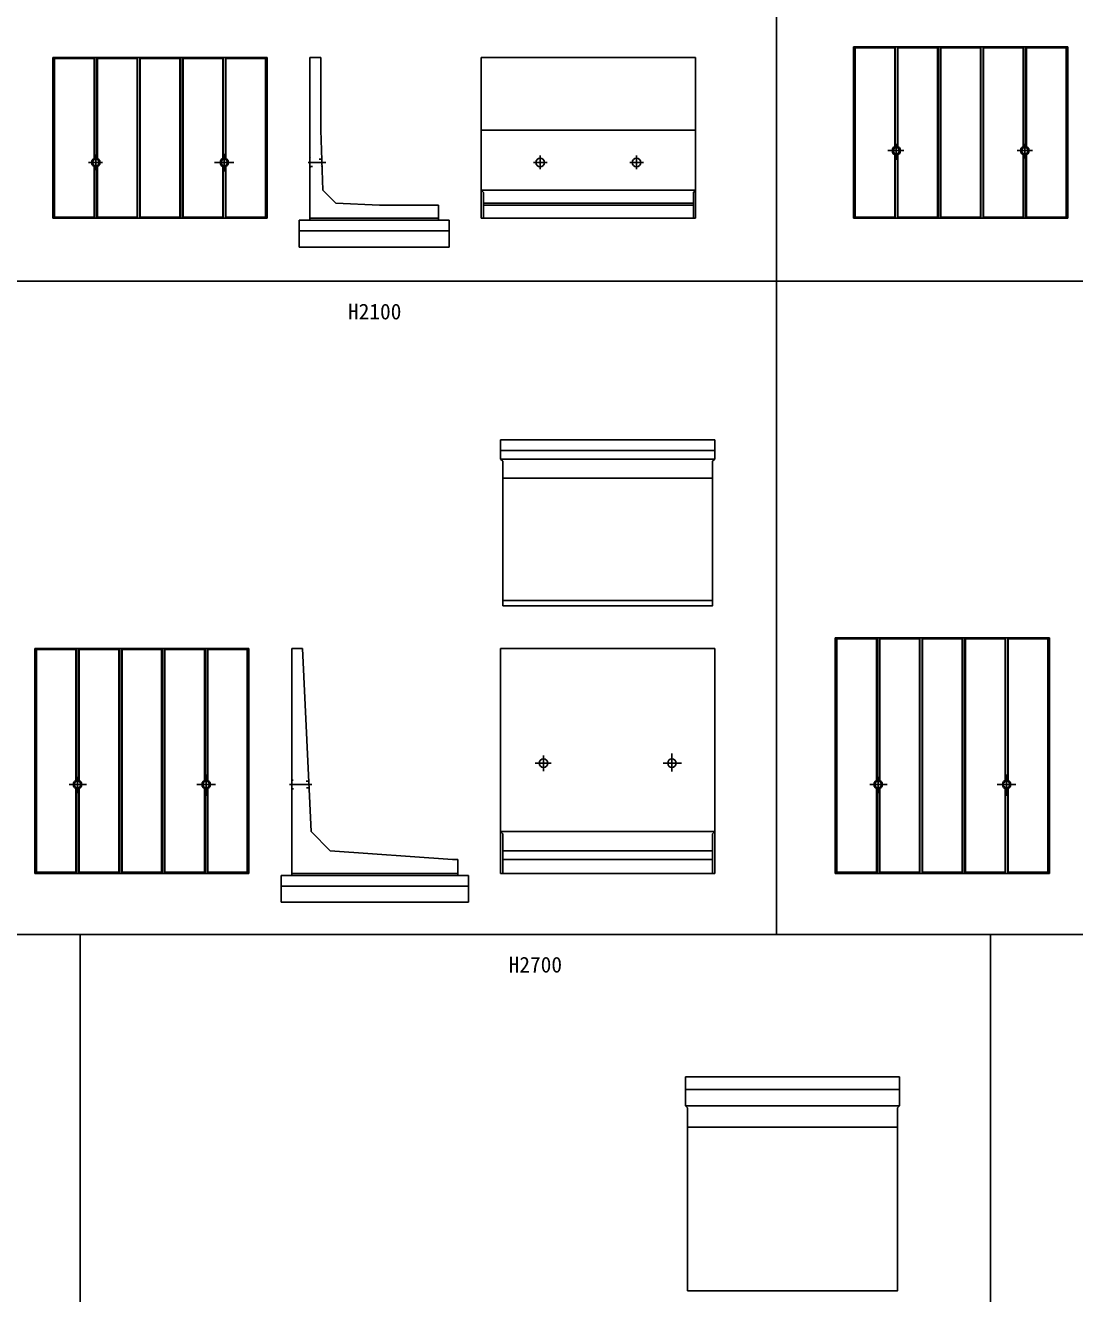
# Model space of a CAD drawing. Units: millimetres, scale not verified. Extents: x -67200 to 67200, y -23760 to 23760.
# Drawn here: x -40735 to -30938, y 1159 to 13004 of the extents above; entities that cross this region are included whole.
import ezdxf
from ezdxf.enums import TextEntityAlignment as Align

# ---------------------------------------------------------------- set-up
doc = ezdxf.new("R2010")
doc.units = ezdxf.units.MM
doc.header["$LTSCALE"] = 80
doc.linetypes.add('CHAIN1', pattern=[8, 5, -1, 1, -1])
doc.linetypes.add('DOTTED', pattern=[1.75, 0.25, -1.5])
for name, color, linetype, lineweight in [('0-0_CENTER', 7, 'CHAIN1', 25), ('0-4_HYO', 3, 'Continuous', 25), ('0-6_OUTLINE', 1, 'Continuous', 25), ('0-7_OUTLINE2', 4, 'DOTTED', 25), ('0-8_TXT', 7, 'Continuous', 25)]:
    doc.layers.add(name, color=color, linetype=linetype, lineweight=lineweight)
doc.styles.add('ＭＳ ゴシック', font='')
doc.styles.get('ＭＳ ゴシック').set_extended_font_data('MS Gothic')

msp = doc.modelspace()

# ---------------------------------------------------------------- linework, layer by layer
at = {"layer": '0-0_CENTER'}
for p, q in [((-32602.6, 11898.05), (-32602.6, 11748.44)), ((-31402.6, 11896.12), (-31402.6, 11759.7)), ((-40077.6, 11797.11), (-40077.6, 11651.74)), ((-38877.6, 11803.37), (-38877.6, 11640.17)), ((-35927.6, 11788.41), (-35927.6, 11661.75)), ((-35027.6, 11788.41), (-35027.6, 11661.75)), ((-32682.96, 11833.59), (-32532.13, 11833.59)), ((-31472.79, 11833.59), (-31330.95, 11833.59)), ((-40145.21, 11723.59), (-40014.8, 11723.59)), ((-38967.77, 11723.59), (-38788.56, 11723.59)), ((-38095.27, 11723.59), (-37930.76, 11723.59)), ((-35989.95, 11723.59), (-35863.98, 11723.59)), ((-35089.95, 11723.59), (-34963.98, 11723.59)), ((-35897.6, 6039.05), (-35897.6, 6183.86)), ((-34697.6, 6034.78), (-34697.6, 6202.71)), ((-35825.94, 6113.59), (-35975.37, 6113.59)), ((-34607.09, 6113.59), (-34779.09, 6113.59)), ((-40247.6, 5986.25), (-40247.6, 5832.1)), ((-39047.6, 6006.23), (-39047.6, 5808.09)), ((-32772.6, 5986.25), (-32772.6, 5832.1)), ((-31572.6, 6006.23), (-31572.6, 5808.09)), ((-40325.79, 5913.59), (-40162.96, 5913.59)), ((-39134.88, 5913.59), (-38960.28, 5913.59)), ((-38269.65, 5913.59), (-38060.13, 5913.59)), ((-32850.79, 5913.59), (-32687.96, 5913.59)), ((-31659.88, 5913.59), (-31485.28, 5913.59))]:
    msp.add_line(p, q, dxfattribs=at)
at = {"layer": '0-4_HYO'}
for points in [[(-41222.6, 10613.59), (-33722.6, 10613.59), (-33722.6, 15813.59), (-41222.6, 15813.59)], [(-33722.6, 10613.59), (-26222.6, 10613.59), (-26222.6, 15813.59), (-33722.6, 15813.59)], [(-41222.6, 4513.59), (-33722.6, 4513.59), (-33722.6, 10613.59), (-41222.6, 10613.59)], [(-33722.6, 4513.59), (-26222.6, 4513.59), (-26222.6, 10613.59), (-33722.6, 10613.59)], [(-48722.6, -2686.41), (-40222.6, -2686.41), (-40222.6, 4513.59), (-48722.6, 4513.59)], [(-40222.6, -2686.41), (-31722.6, -2686.41), (-31722.6, 4513.59), (-40222.6, 4513.59)], [(-31722.6, -2686.41), (-23222.6, -2686.41), (-23222.6, 4513.59), (-31722.6, 4513.59)]]:
    msp.add_lwpolyline(points, close=True, dxfattribs=at)
at = {"layer": '0-6_OUTLINE'}
for p, q in [((-33002.6, 12803.59), (-33002.6, 11203.59)), ((-31002.6, 12803.59), (-33002.6, 12803.59)), ((-32987.6, 12793.59), (-32987.6, 11213.59)), ((-32617.6, 12793.59), (-32612.6, 12803.59)), ((-32612.6, 12803.59), (-32612.6, 11872.32)), ((-32592.6, 12803.59), (-32592.6, 11872.32)), ((-32587.6, 12793.59), (-32592.6, 12803.59)), ((-32587.6, 12793.59), (-32587.6, 11870.67)), ((-32217.6, 12793.59), (-32212.6, 12803.59)), ((-32212.6, 12803.59), (-32212.6, 11203.59)), ((-32187.6, 12793.59), (-32187.6, 11213.59)), ((-32187.6, 12793.59), (-31817.6, 12793.59)), ((-31817.6, 12793.59), (-31817.6, 11213.59)), ((-31792.6, 12803.59), (-31792.6, 11203.59)), ((-31787.6, 12793.59), (-31792.6, 12803.59)), ((-31787.6, 12793.59), (-31787.6, 11213.59)), ((-31417.6, 12793.59), (-31412.6, 12803.59)), ((-31412.6, 12803.59), (-31412.6, 11872.32)), ((-31392.6, 12803.59), (-31392.6, 11872.32)), ((-31387.6, 12793.59), (-31392.6, 12803.59)), ((-31387.6, 12793.59), (-31387.6, 11870.67)), ((-31017.6, 12793.59), (-31012.6, 12803.59)), ((-31012.6, 12803.59), (-31012.6, 11203.59)), ((-31002.6, 12803.59), (-31002.6, 11203.59)), ((-40477.6, 12703.59), (-38477.6, 12703.59)), ((-40477.6, 12703.59), (-40477.6, 11203.59)), ((-40467.6, 12703.59), (-40467.6, 11203.59)), ((-40462.6, 12693.59), (-40467.6, 12703.59)), ((-40462.6, 12693.59), (-40462.6, 11213.59)), ((-40092.6, 12693.59), (-40087.6, 12703.59)), ((-40087.6, 12703.59), (-40087.6, 11762.32)), ((-40067.6, 12703.59), (-40067.6, 11762.32)), ((-40062.6, 12693.59), (-40067.6, 12703.59)), ((-40062.6, 12693.59), (-40062.6, 11760.67)), ((-39692.6, 12693.59), (-39687.6, 12703.59)), ((-39687.6, 12703.59), (-39687.6, 11203.59)), ((-39667.6, 12703.59), (-39667.6, 11203.59)), ((-39662.6, 12693.59), (-39667.6, 12703.59)), ((-39662.6, 12693.59), (-39662.6, 11213.59)), ((-39292.6, 12693.59), (-39287.6, 12703.59)), ((-39287.6, 12703.59), (-39287.6, 11203.59)), ((-39267.6, 12703.59), (-39267.6, 11203.59)), ((-39262.6, 12693.59), (-39267.6, 12703.59)), ((-39262.6, 12693.59), (-39262.6, 11213.59)), ((-38892.6, 12693.59), (-38887.6, 12703.59)), ((-38887.6, 12703.59), (-38887.6, 11762.32)), ((-38867.6, 12703.59), (-38867.6, 11762.32)), ((-38862.6, 12693.59), (-38867.6, 12703.59)), ((-38862.6, 12693.59), (-38862.6, 11760.67)), ((-38492.6, 12693.59), (-38487.6, 12703.59)), ((-38487.6, 12703.59), (-38487.6, 11203.59)), ((-38477.6, 12703.59), (-38477.6, 11203.59)), ((-38077.6, 11183.59), (-38077.6, 12703.59)), ((-38077.6, 12703.59), (-37977.6, 12703.59)), ((-37977.6, 12703.59), (-37977.6, 12023.59)), ((-36477.6, 12703.59), (-36477.6, 11203.59)), ((-34477.6, 12703.59), (-36477.6, 12703.59)), ((-34477.6, 12703.59), (-34477.6, 11203.59)), ((-37957.6, 11463.59), (-37977.6, 12023.59)), ((-34477.6, 12023.59), (-36477.6, 12023.59)), ((-32617.6, 11796.51), (-32617.6, 11213.59)), ((-32612.6, 11794.86), (-32612.6, 11203.59)), ((-32592.6, 11794.86), (-32592.6, 11203.59)), ((-32587.6, 11796.51), (-32587.6, 11213.59)), ((-31417.6, 11796.51), (-31417.6, 11213.59)), ((-31412.6, 11794.86), (-31412.6, 11203.59)), ((-31392.6, 11794.86), (-31392.6, 11203.59)), ((-31387.6, 11796.51), (-31387.6, 11213.59)), ((-40092.6, 11686.51), (-40092.6, 11213.59)), ((-40087.6, 11684.86), (-40087.6, 11203.59)), ((-40067.6, 11684.86), (-40067.6, 11203.59)), ((-40062.6, 11686.51), (-40062.6, 11213.59)), ((-38892.6, 11686.51), (-38892.6, 11213.59)), ((-38887.6, 11684.86), (-38887.6, 11203.59)), ((-38867.6, 11684.86), (-38867.6, 11203.59)), ((-38862.6, 11686.51), (-38862.6, 11213.59)), ((-37957.6, 11463.59), (-37837.6, 11343.59)), ((-36457.6, 11443.59), (-36457.6, 11203.59)), ((-34477.6, 11463.59), (-34497.6, 11443.59)), ((-34497.6, 11443.59), (-34497.6, 11203.59)), ((-37427.6, 11323.59), (-37837.6, 11343.59)), ((-36877.6, 11323.59), (-37427.6, 11323.59)), ((-36877.6, 11323.59), (-36877.6, 11183.59)), ((-34497.6, 11343.59), (-36457.6, 11343.59)), ((-34497.6, 11323.59), (-36457.6, 11323.59)), ((-40477.6, 11203.59), (-38477.6, 11203.59)), ((-40467.6, 11203.59), (-40462.6, 11213.59)), ((-40462.6, 11213.59), (-40092.6, 11213.59)), ((-40092.6, 11213.59), (-40087.6, 11203.59)), ((-40067.6, 11203.59), (-40062.6, 11213.59)), ((-40062.6, 11213.59), (-39692.6, 11213.59)), ((-39687.6, 11203.59), (-39692.6, 11213.59)), ((-39667.6, 11203.59), (-39662.6, 11213.59)), ((-39662.6, 11213.59), (-39292.6, 11213.59)), ((-39287.6, 11203.59), (-39292.6, 11213.59)), ((-38892.6, 11213.59), (-38887.6, 11203.59)), ((-38867.6, 11203.59), (-38862.6, 11213.59)), ((-36777.6, 11183.59), (-38177.6, 11183.59)), ((-38177.6, 11183.59), (-38177.6, 10933.59)), ((-38077.6, 11203.59), (-36877.6, 11203.59)), ((-36777.6, 11183.59), (-36777.6, 10933.59)), ((-34477.6, 11203.59), (-36477.6, 11203.59)), ((-33002.6, 11203.59), (-31002.6, 11203.59)), ((-32992.6, 11203.59), (-32987.6, 11213.59)), ((-32987.6, 11213.59), (-32617.6, 11213.59)), ((-32617.6, 11213.59), (-32612.6, 11203.59)), ((-32212.6, 11203.59), (-32217.6, 11213.59)), ((-31812.6, 11203.59), (-31817.6, 11213.59)), ((-31417.6, 11213.59), (-31412.6, 11203.59)), ((-31392.6, 11203.59), (-31387.6, 11213.59)), ((-36777.6, 11083.59), (-38177.6, 11083.59)), ((-36777.6, 10933.59), (-38177.6, 10933.59)), ((-36297.6, 9133.59), (-34297.6, 9133.59)), ((-36297.6, 8953.59), (-36297.6, 9133.59)), ((-34297.6, 8953.59), (-34297.6, 9133.59)), ((-36297.6, 9033.59), (-34297.6, 9033.59)), ((-36297.6, 8953.59), (-34297.6, 8953.59)), ((-36297.6, 8953.59), (-36277.6, 8933.59)), ((-36277.6, 7583.59), (-36277.6, 8933.59)), ((-34317.6, 8933.59), (-34297.6, 8953.59)), ((-36277.6, 8773.59), (-34317.6, 8773.59)), ((-36277.6, 7633.59), (-34317.6, 7633.59)), ((-31172.6, 7283.59), (-33172.6, 7283.59)), ((-33172.6, 7283.59), (-33172.6, 5083.59)), ((-33162.6, 7283.59), (-33162.6, 5083.59)), ((-33157.6, 7273.59), (-33162.6, 7283.59)), ((-33157.6, 7273.59), (-33157.6, 5093.59)), ((-32787.6, 7273.59), (-32782.6, 7283.59)), ((-32782.6, 7283.59), (-32782.6, 5952.32)), ((-32762.6, 7283.59), (-32762.6, 5952.32)), ((-32757.6, 7273.59), (-32762.6, 7283.59)), ((-32757.6, 7273.59), (-32757.6, 5950.67)), ((-32387.6, 7273.59), (-32382.6, 7283.59)), ((-32382.6, 7283.59), (-32382.6, 5083.59)), ((-32362.6, 7283.59), (-32362.6, 5083.59)), ((-32357.6, 7273.59), (-32362.6, 7283.59)), ((-32357.6, 7273.59), (-32357.6, 5093.59)), ((-31987.6, 7273.59), (-31982.6, 7283.59)), ((-31982.6, 7283.59), (-31982.6, 5083.59)), ((-31962.6, 7283.59), (-31962.6, 5083.59)), ((-31957.6, 7273.59), (-31962.6, 7283.59)), ((-31957.6, 7273.59), (-31957.6, 5093.59)), ((-31587.6, 7273.59), (-31582.6, 7283.59)), ((-31582.6, 7283.59), (-31582.6, 5952.32)), ((-31557.6, 7273.59), (-31557.6, 5950.67)), ((-31187.6, 7273.59), (-31182.6, 7283.59)), ((-31182.6, 7283.59), (-31182.6, 5083.59)), ((-31172.6, 7283.59), (-31172.6, 5083.59)), ((-38647.6, 7183.59), (-40647.6, 7183.59)), ((-40647.6, 7183.59), (-40647.6, 5083.59)), ((-40632.6, 7173.59), (-40637.6, 7183.59)), ((-40637.6, 7183.59), (-40637.6, 5083.59)), ((-40632.6, 7173.59), (-40262.6, 7173.59)), ((-40632.6, 7173.59), (-40632.6, 5093.59)), ((-40262.6, 7173.59), (-40262.6, 5950.67)), ((-40237.6, 7183.59), (-40237.6, 5952.32)), ((-40232.6, 7173.59), (-40237.6, 7183.59)), ((-40232.6, 7173.59), (-40232.6, 5950.67)), ((-39862.6, 7173.59), (-39862.6, 5093.59)), ((-39857.6, 7183.59), (-39857.6, 5083.59)), ((-39832.6, 7173.59), (-39837.6, 7183.59)), ((-39837.6, 7183.59), (-39837.6, 5083.59)), ((-39832.6, 7173.59), (-39832.6, 5093.59)), ((-39462.6, 7173.59), (-39462.6, 5093.59)), ((-39457.6, 7183.59), (-39457.6, 5083.59)), ((-39432.6, 7173.59), (-39437.6, 7183.59)), ((-39437.6, 7183.59), (-39437.6, 5083.59)), ((-39432.6, 7173.59), (-39432.6, 5093.59)), ((-39062.6, 7173.59), (-39057.6, 7183.59)), ((-39057.6, 7183.59), (-39057.6, 5952.32)), ((-39037.6, 7183.59), (-39037.6, 5952.32)), ((-39032.6, 7173.59), (-39037.6, 7183.59)), ((-39032.6, 7173.59), (-39032.6, 5950.67)), ((-38662.6, 7173.59), (-38662.6, 5093.59)), ((-38657.6, 7183.59), (-38657.6, 5083.59)), ((-38647.6, 7183.59), (-38647.6, 5083.59)), ((-38247.6, 7183.59), (-38247.6, 5063.59)), ((-38247.6, 7183.59), (-38146.22, 7183.59)), ((-38146.22, 7183.59), (-38067.6, 5473.59)), ((-36297.6, 7183.59), (-34297.6, 7183.59)), ((-36297.6, 7183.59), (-36297.6, 5083.59)), ((-34297.6, 7183.59), (-34297.6, 5083.59)), ((-40262.6, 5876.51), (-40262.6, 5093.59)), ((-40257.6, 5874.86), (-40257.6, 5083.59)), ((-40237.6, 5874.86), (-40237.6, 5083.59)), ((-40232.6, 5876.51), (-40232.6, 5093.59)), ((-39062.6, 5876.51), (-39062.6, 5093.59)), ((-39057.6, 5874.86), (-39057.6, 5083.59)), ((-39037.6, 5874.86), (-39037.6, 5083.59)), ((-39032.6, 5876.51), (-39032.6, 5093.59)), ((-32787.6, 5876.51), (-32787.6, 5093.59)), ((-32782.6, 5874.86), (-32782.6, 5083.59)), ((-32762.6, 5874.86), (-32762.6, 5083.59)), ((-32757.6, 5876.51), (-32757.6, 5093.59)), ((-31587.6, 5876.51), (-31587.6, 5093.59)), ((-31582.6, 5874.86), (-31582.6, 5083.59)), ((-31562.6, 5874.86), (-31562.6, 5083.59)), ((-31557.6, 5876.51), (-31557.6, 5093.59)), ((-36277.6, 5453.59), (-36277.6, 5083.59)), ((-34317.6, 5453.59), (-34297.6, 5473.59)), ((-34317.6, 5453.59), (-34317.6, 5083.59)), ((-36697.6, 5213.59), (-36747.6, 5213.59)), ((-36697.6, 5213.59), (-36697.6, 5063.59)), ((-34317.6, 5293.59), (-36277.6, 5293.59)), ((-34317.6, 5213.59), (-36277.6, 5213.59)), ((-39857.6, 5083.59), (-39862.6, 5093.59)), ((-39457.6, 5083.59), (-39462.6, 5093.59)), ((-39057.6, 5083.59), (-39062.6, 5093.59)), ((-32382.6, 5083.59), (-32387.6, 5093.59)), ((-31982.6, 5083.59), (-31987.6, 5093.59)), ((-31582.6, 5083.59), (-31587.6, 5093.59)), ((-40647.6, 5083.59), (-38647.6, 5083.59)), ((-36597.6, 5063.59), (-38347.6, 5063.59)), ((-38347.6, 5063.59), (-38347.6, 4813.59)), ((-38247.6, 5083.59), (-36697.6, 5083.59)), ((-36597.6, 5063.59), (-36597.6, 4813.59)), ((-34297.6, 5083.59), (-36297.6, 5083.59)), ((-33172.6, 5083.59), (-31172.6, 5083.59)), ((-36597.6, 4963.59), (-38347.6, 4963.59)), ((-36597.6, 4813.59), (-38347.6, 4813.59)), ((-34572.6, 3183.59), (-32572.6, 3183.59)), ((-34572.6, 2913.59), (-34572.6, 3183.59)), ((-32572.6, 2913.59), (-32572.6, 3183.59)), ((-34572.6, 3063.59), (-32572.6, 3063.59)), ((-34572.6, 2913.59), (-32572.6, 2913.59)), ((-34572.6, 2913.59), (-34552.6, 2893.59)), ((-34552.6, 1183.59), (-34552.6, 2893.59)), ((-32592.6, 2893.59), (-32572.6, 2913.59)), ((-34552.6, 2713.59), (-32592.6, 2713.59))]:
    msp.add_line(p, q, dxfattribs=at)
for points in [[(-32987.6, 12793.59), (-32992.6, 12803.59), (-32992.6, 11203.59)], [(-32987.6, 12793.59), (-32617.6, 12793.59), (-32617.6, 11870.67)], [(-32587.6, 12793.59), (-32217.6, 12793.59), (-32217.6, 11213.59)], [(-32187.6, 12793.59), (-32192.6, 12803.59), (-32192.6, 11203.59)], [(-31817.6, 12793.59), (-31812.6, 12803.59), (-31812.6, 11203.59)], [(-31787.6, 12793.59), (-31417.6, 12793.59), (-31417.6, 11870.67)], [(-31387.6, 12793.59), (-31017.6, 12793.59), (-31017.6, 11213.59)], [(-40462.6, 12693.59), (-40092.6, 12693.59), (-40092.6, 11760.67)], [(-40062.6, 12693.59), (-39692.6, 12693.59), (-39692.6, 11213.59)], [(-39662.6, 12693.59), (-39292.6, 12693.59), (-39292.6, 11213.59)], [(-39262.6, 12693.59), (-38892.6, 12693.59), (-38892.6, 11760.67)], [(-38862.6, 12693.59), (-38492.6, 12693.59), (-38492.6, 11213.59)], [(-34477.6, 11463.59), (-36477.6, 11463.59), (-36457.6, 11443.59)], [(-39267.6, 11203.59), (-39262.6, 11213.59), (-38892.6, 11213.59)], [(-38862.6, 11213.59), (-38492.6, 11213.59), (-38487.6, 11203.59)], [(-32592.6, 11203.59), (-32587.6, 11213.59), (-32217.6, 11213.59)], [(-32192.6, 11203.59), (-32187.6, 11213.59), (-31817.6, 11213.59)], [(-31792.6, 11203.59), (-31787.6, 11213.59), (-31417.6, 11213.59)], [(-31387.6, 11213.59), (-31017.6, 11213.59), (-31012.6, 11203.59)], [(-36277.6, 7583.59), (-34317.6, 7583.59), (-34317.6, 8933.59)], [(-33157.6, 7273.59), (-32787.6, 7273.59), (-32787.6, 5950.67)], [(-32757.6, 7273.59), (-32387.6, 7273.59), (-32387.6, 5093.59)], [(-32357.6, 7273.59), (-31987.6, 7273.59), (-31987.6, 5093.59)], [(-31957.6, 7273.59), (-31587.6, 7273.59), (-31587.6, 5950.67)], [(-31557.6, 7273.59), (-31562.6, 7283.59), (-31562.6, 5952.32)], [(-31557.6, 7273.59), (-31187.6, 7273.59), (-31187.6, 5093.59)], [(-40262.6, 7173.59), (-40257.6, 7183.59), (-40257.6, 5952.32)], [(-40232.6, 7173.59), (-39862.6, 7173.59), (-39857.6, 7183.59)], [(-39832.6, 7173.59), (-39462.6, 7173.59), (-39457.6, 7183.59)], [(-39432.6, 7173.59), (-39062.6, 7173.59), (-39062.6, 5950.67)], [(-39032.6, 7173.59), (-38662.6, 7173.59), (-38657.6, 7183.59)], [(-36747.6, 5213.59), (-37887.6, 5293.59), (-38067.6, 5473.59)], [(-34297.6, 5473.59), (-36297.6, 5473.59), (-36277.6, 5453.59)], [(-40637.6, 5083.59), (-40632.6, 5093.59), (-40262.6, 5093.59), (-40257.6, 5083.59)], [(-40237.6, 5083.59), (-40232.6, 5093.59), (-39862.6, 5093.59)], [(-39837.6, 5083.59), (-39832.6, 5093.59), (-39462.6, 5093.59)], [(-39437.6, 5083.59), (-39432.6, 5093.59), (-39062.6, 5093.59)], [(-39037.6, 5083.59), (-39032.6, 5093.59), (-38662.6, 5093.59), (-38657.6, 5083.59)], [(-33162.6, 5083.59), (-33157.6, 5093.59), (-32787.6, 5093.59), (-32782.6, 5083.59)], [(-32762.6, 5083.59), (-32757.6, 5093.59), (-32387.6, 5093.59)], [(-32362.6, 5083.59), (-32357.6, 5093.59), (-31987.6, 5093.59)], [(-31962.6, 5083.59), (-31957.6, 5093.59), (-31587.6, 5093.59)], [(-31562.6, 5083.59), (-31557.6, 5093.59), (-31187.6, 5093.59), (-31182.6, 5083.59)], [(-34552.6, 1183.59), (-32592.6, 1183.59), (-32592.6, 2893.59)]]:
    msp.add_lwpolyline(points, dxfattribs=at)
for centre, radius in [((-32602.6, 11833.59), 40), ((-32602.6, 11833.59), 30), ((-31402.6, 11833.59), 40), ((-31402.6, 11833.59), 30), ((-40077.6, 11723.59), 40), ((-40077.6, 11723.59), 30), ((-38877.6, 11723.59), 40), ((-38877.6, 11723.59), 30), ((-35927.6, 11723.59), 40), ((-35027.6, 11723.59), 40), ((-35897.6, 6113.59), 40), ((-34697.6, 6113.59), 40), ((-40247.6, 5913.59), 40), ((-40247.6, 5913.59), 30), ((-39047.6, 5913.59), 40), ((-39047.6, 5913.59), 30), ((-32772.6, 5913.59), 40), ((-32772.6, 5913.59), 30), ((-31572.6, 5913.59), 40), ((-31572.6, 5913.59), 30)]:
    msp.add_circle(centre, radius, dxfattribs=at)
at = {"layer": '0-7_OUTLINE2'}
for p, q in [((-38072.6, 11763.12), (-38077.6, 11768.12)), ((-37972.96, 11753.59), (-38072.6, 11763.12)), ((-37972.96, 11753.59), (-37968.13, 11758.42)), ((-38072.6, 11683.59), (-38077.6, 11678.59)), ((-38072.6, 11684.06), (-37970.81, 11693.59)), ((-37970.81, 11693.59), (-37965.63, 11688.4)), ((-38243.1, 5953.59), (-38247.6, 5958.09)), ((-38247.6, 5869.09), (-38243.1, 5873.59))]:
    msp.add_line(p, q, dxfattribs=at)
for points in [[(-38089.41, 5948.09), (-38093.71, 5943.59), (-38243.1, 5953.59)], [(-38086.24, 5879.09), (-38090.95, 5883.59), (-38243.1, 5873.59)]]:
    msp.add_lwpolyline(points, dxfattribs=at)

# ---------------------------------------------------------------- texts
at = {"layer": '0-8_TXT', "style": 'ＭＳ ゴシック'}
for s, p in [('H2100', (-37722.6, 10213.59)), ('H2700', (-36222.6, 4113.59))]:
    msp.add_text(s, height=146.6, dxfattribs=at).set_placement(p, align=Align.BOTTOM_LEFT)

doc.saveas('drawing.dxf')
